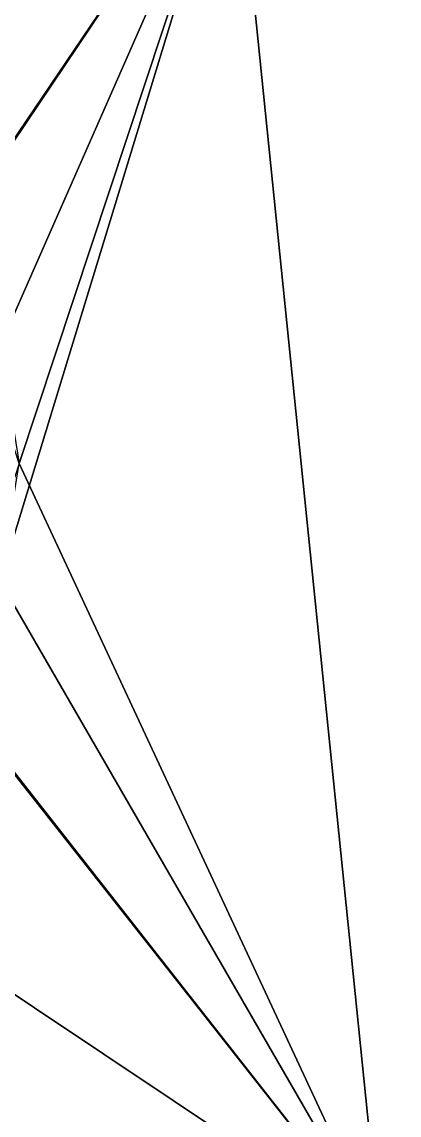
# Model space of a CAD drawing. Header units: metres. Extents: x -8.79 to -1.88, y 2.69 to 4.89.
# Drawn here: x -5.181 to -4.883, y 3.141 to 4.007 of the extents above; entities that cross this region are included whole.
import ezdxf

# ---------------------------------------------------------------- set-up
doc = ezdxf.new("R2010")
doc.units = ezdxf.units.M
doc.header["$LTSCALE"] = 101.851852
doc.layers.add('40', color=7, linetype='CONTINUOUS')
doc.layers.add('42', color=7, linetype='CONTINUOUS')

msp = doc.modelspace()

# ---------------------------------------------------------------- linework, layer by layer
at = {"layer": '40', "color": 2, "linetype": 'CONTINUOUS'}
for points in [[(-5.01283, 4.17303, 0.32), (-5.39016, 3.94226, 0.32), (-5.45114, 4.20433, 0.32), (-5.01283, 4.17303, 0.32)], [(-4.57453, 4.20436, 0.32), (-4.89801, 3.04285, 0.32), (-5.01283, 4.17303, 0.32), (-4.57453, 4.20436, 0.32)], [(-4.34112, 3.12034, 0.32), (-4.89801, 3.04285, 0.32), (-4.57453, 4.20436, 0.32), (-4.34112, 3.12034, 0.32)], [(-5.24095, 3.8336, 0.32), (-5.39016, 3.94226, 0.32), (-5.01283, 4.17303, 0.32), (-5.24095, 3.8336, 0.32)], [(-5.18358, 3.6572, 0.32), (-5.24095, 3.8336, 0.32), (-5.01283, 4.17303, 0.32), (-5.18358, 3.6572, 0.32)], [(-5.19846, 3.56395, 0.32), (-5.18358, 3.6572, 0.32), (-5.01283, 4.17303, 0.32), (-5.19846, 3.56395, 0.32)], [(-4.89801, 3.04285, 0.32), (-5.19846, 3.56395, 0.32), (-5.01283, 4.17303, 0.32), (-4.89801, 3.04285, 0.32)], [(-5.24165, 3.47984, 0.32), (-5.19846, 3.56395, 0.32), (-4.89801, 3.04285, 0.32), (-5.24165, 3.47984, 0.32)], [(-5.45489, 3.12034, 0.32), (-5.24165, 3.47984, 0.32), (-4.89801, 3.04285, 0.32), (-5.45489, 3.12034, 0.32)]]:
    msp.add_3dface(points, dxfattribs=at)
at = {"layer": '42', "color": 2, "linetype": 'CONTINUOUS'}
for points in [[(-5.01283, 4.17303, 0.88), (-5.45114, 4.20433, 0.88), (-5.24165, 3.83456, 0.88), (-5.01283, 4.17303, 0.88)], [(-4.57453, 4.20436, 0.88), (-5.01283, 4.17303, 0.88), (-4.89801, 3.04285, 0.88), (-4.57453, 4.20436, 0.88)], [(-4.34112, 3.12034, 0.88), (-4.57453, 4.20436, 0.88), (-4.89801, 3.04285, 0.88), (-4.34112, 3.12034, 0.88)], [(-5.19846, 3.75044, 0.88), (-5.01283, 4.17303, 0.88), (-5.24165, 3.83456, 0.88), (-5.19846, 3.75044, 0.88)], [(-5.18358, 3.6572, 0.88), (-5.01283, 4.17303, 0.88), (-5.19846, 3.75044, 0.88), (-5.18358, 3.6572, 0.88)], [(-4.89801, 3.04285, 0.88), (-5.01283, 4.17303, 0.88), (-5.18358, 3.6572, 0.88), (-4.89801, 3.04285, 0.88)], [(-4.89801, 3.04285, 0.88), (-5.18358, 3.6572, 0.88), (-5.24095, 3.48079, 0.88), (-4.89801, 3.04285, 0.88)], [(-5.39016, 3.37214, 0.88), (-4.89801, 3.04285, 0.88), (-5.24095, 3.48079, 0.88), (-5.39016, 3.37214, 0.88)], [(-5.45489, 3.12034, 0.88), (-4.89801, 3.04285, 0.88), (-5.39016, 3.37214, 0.88), (-5.45489, 3.12034, 0.88)]]:
    msp.add_3dface(points, dxfattribs=at)

doc.saveas('drawing.dxf')
